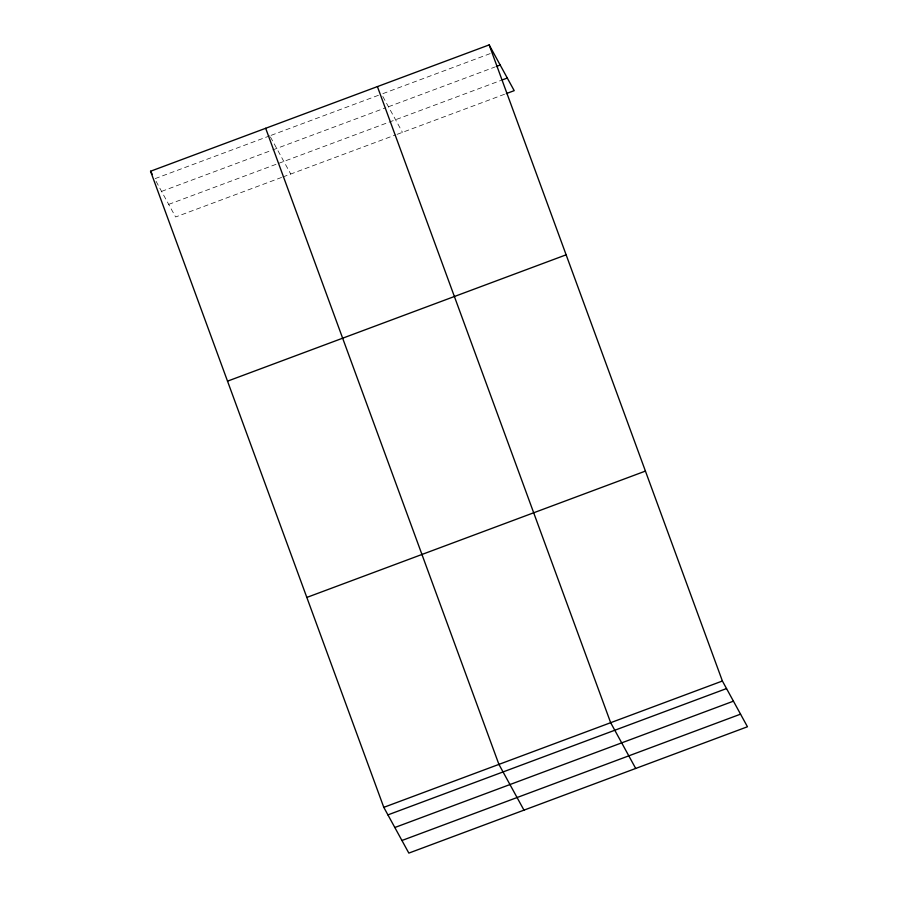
<?xml version="1.0" encoding="UTF-8"?>
<svg xmlns="http://www.w3.org/2000/svg" width="898" height="898" viewBox="0 0 898 898"><rect width="100%" height="100%" fill="white"/><g stroke="black" fill="none" stroke-linecap="round" stroke-linejoin="round"><path stroke-width="0.67" stroke-dasharray="4.49 3.37" d="M269.804 135.823L154.681 178.781L175.604 216.99L281.568 177.445M271.117 135.34L381.549 94.133M382.862 93.65L490.656 53.431M161.584 191.386L271.477 150.393M272.79 149.899L385.826 107.726M388.452 106.75L494.933 67.013M168.701 204.374L277.28 163.863M278.593 163.38L500.736 80.494M282.881 176.962L395.895 134.79M397.208 134.307L505.002 94.088M382.806 96.434L402.461 132.343M270.433 136.967L290.728 174.032"/><path stroke-width="1.35" d="M489.163 44.9L722.396 681.01L747.45 726.763L408.837 853.1L383.794 807.347L150.55 171.237L489.163 44.9L514.206 90.653L506.315 93.594M496.246 66.531L500.197 65.049M502.049 80.001L507.303 78.047M227.52 381.156L566.133 254.819M306.824 597.428L645.426 471.091M383.794 807.347L722.396 681.01M387.925 814.89L726.527 688.564M394.828 827.507L733.43 701.17M401.934 840.494L740.547 714.157M635.705 768.452L610.662 722.699L377.418 86.59M523.972 810.142L498.918 764.389L265.673 128.279M150.55 171.237L152.323 174.47"/></g></svg>
